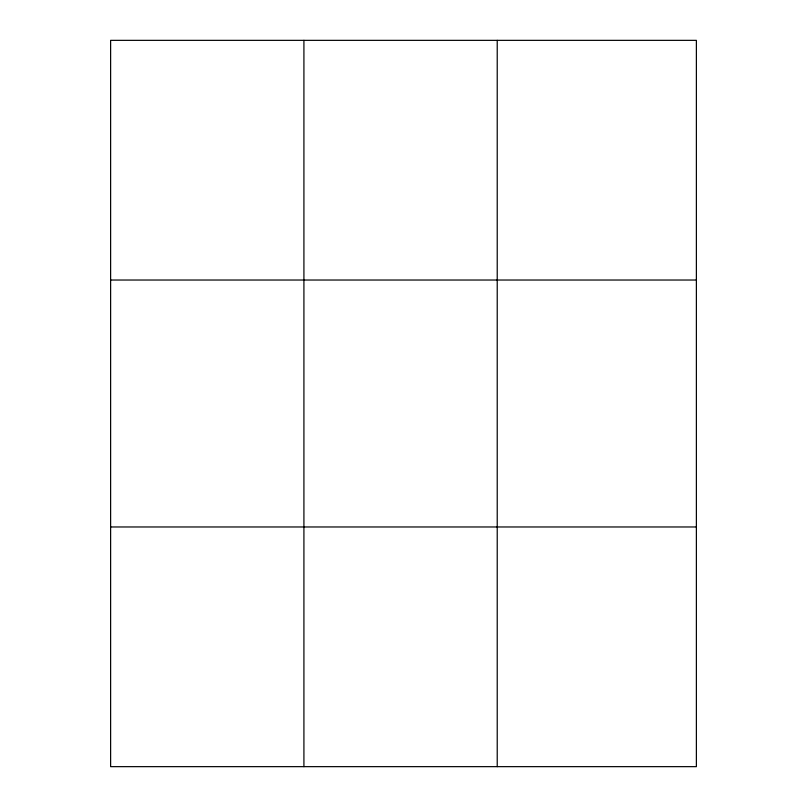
<?xml version="1.0" encoding="UTF-8"?>
<svg xmlns="http://www.w3.org/2000/svg" width="807" height="807" viewBox="0 0 807 807"><rect width="100%" height="100%" fill="white"/><g stroke="black" fill="none" stroke-linecap="round" stroke-linejoin="round"><path stroke-width="1.21" d="M303.916 40.35L303.916 766.65M497.223 40.35L497.223 766.65M696.38 280.029L696.38 40.35L110.62 40.35L110.62 766.65L696.38 766.65L696.38 280.029L110.62 280.029M110.62 526.971L696.38 526.971"/></g></svg>
